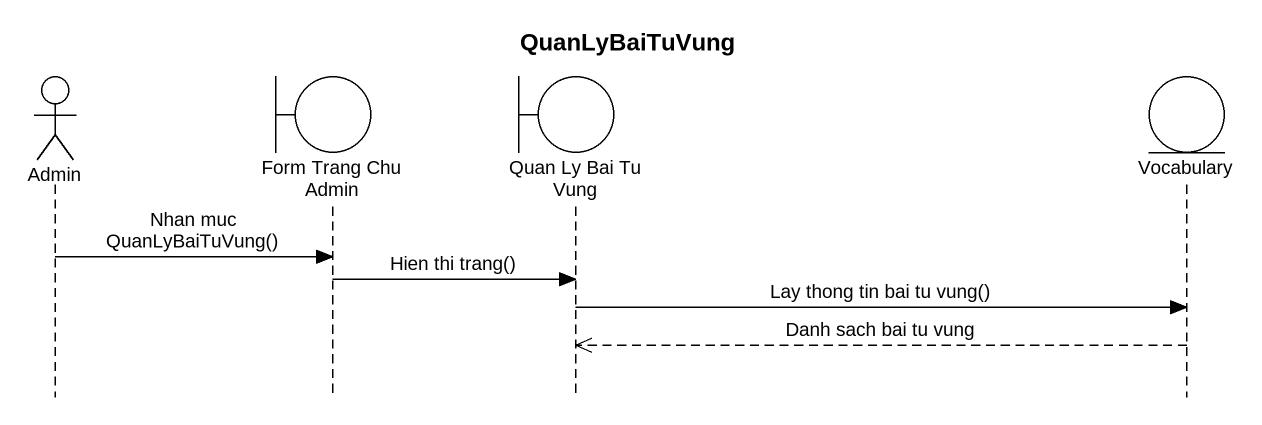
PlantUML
@startuml
title QuanLyBaiTuVung
hide footbox
actor Admin
boundary "Form Trang Chu Admin" as Form_Trang_Chu_Admin
boundary "Quan Ly Bai Tu Vung" as Quan_Ly_Bai_Tu_Vung
entity Vocabulary

Admin -> Form_Trang_Chu_Admin : Nhan muc QuanLyBaiTuVung()
Form_Trang_Chu_Admin -> Quan_Ly_Bai_Tu_Vung : Hien thi trang()
Quan_Ly_Bai_Tu_Vung -> Vocabulary : Lay thong tin bai tu vung()
Vocabulary -->> Quan_Ly_Bai_Tu_Vung : Danh sach bai tu vung
@enduml
